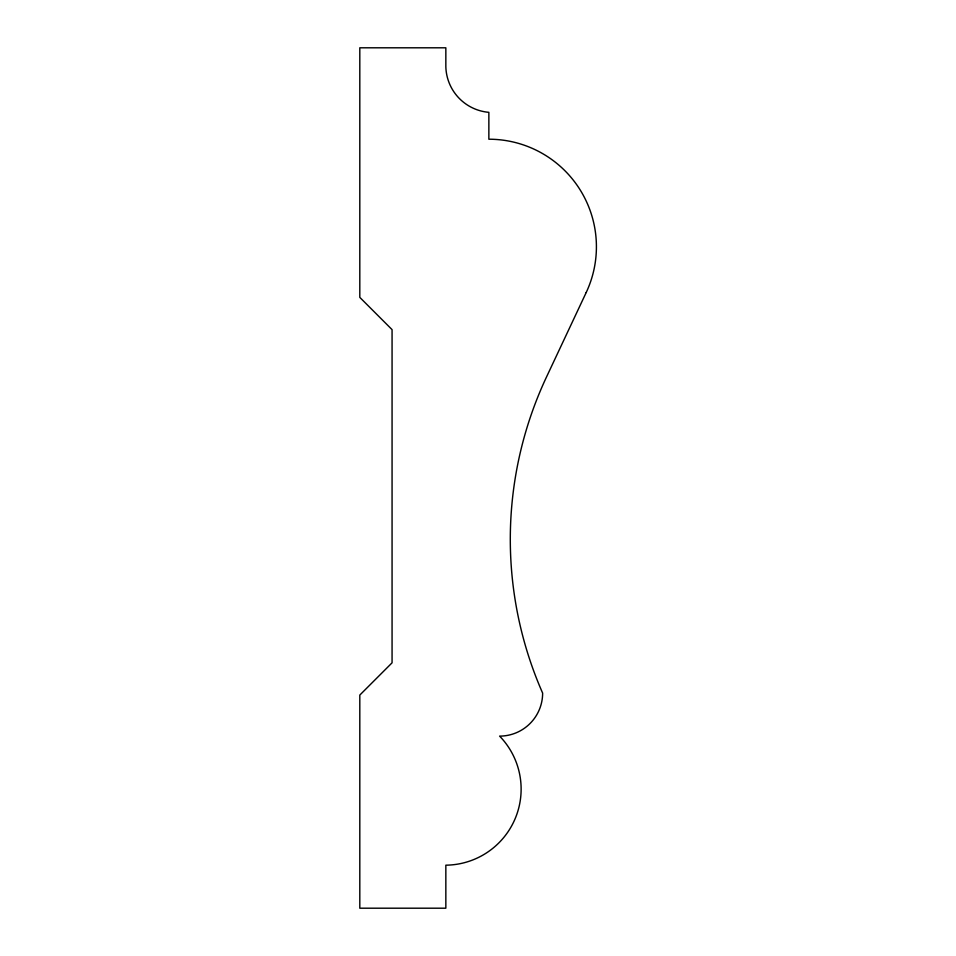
<?xml version="1.0" encoding="UTF-8"?>
<svg xmlns="http://www.w3.org/2000/svg" width="956" height="956" viewBox="0 0 956 956"><rect width="100%" height="100%" fill="white"/><g stroke="black" fill="none" stroke-linecap="round" stroke-linejoin="round"><path stroke-width="1.43" d="M586.207 292.5L546.545 376.915A381.874 381.874 0 0 0 542.638 693.1A43.02 43.02 0 0 1 499.618 736.12A76.062 76.062 0 0 1 445.843 865.18L445.843 908.2L359.803 908.2L359.803 695.072L392.068 662.807L392.068 329.641L359.803 297.376L359.803 47.8L445.843 47.8L445.843 66.824A46.999 46.999 0 0 0 488.863 112.33L488.863 139.218A107.55 107.55 0 0 1 586.207 292.5"/></g></svg>
